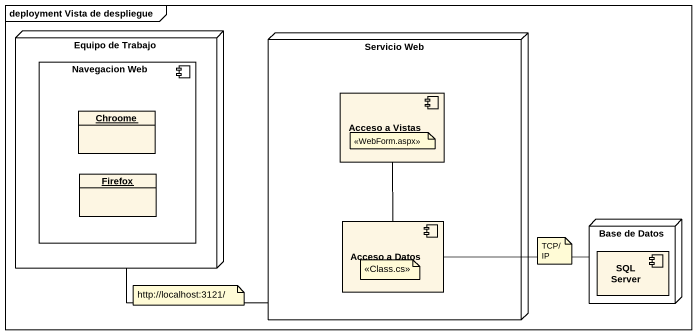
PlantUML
@startuml
mainframe deployment Vista de despliegue
allowmixing
hide circle
hide empty members
node "Equipo de Trabajo" as Equipo_de_Trabajo {
  component "Navegacion Web" as Navegacion_Web {
    object Chroome
    object Firefox
  }
}
node "Servicio Web" as Servicio_Web {
  component "Acceso a Vistas" as Acceso_a_Vistas
  component "Acceso a Datos" as Acceso_a_Datos
}
node "Base de Datos" as Base_de_Datos {
  component "SQL Server" as SQL_Server
}
Equipo_de_Trabajo -right- Servicio_Web
Acceso_a_Vistas -- Acceso_a_Datos
Acceso_a_Datos -right- Base_de_Datos
note as N1
  <<WebForm.aspx>>
end note
note as N2
  TCP/IP
end note
note as N3
  http://localhost:3121/
end note
note as N4
  <<Class.cs>>
end note
@enduml
